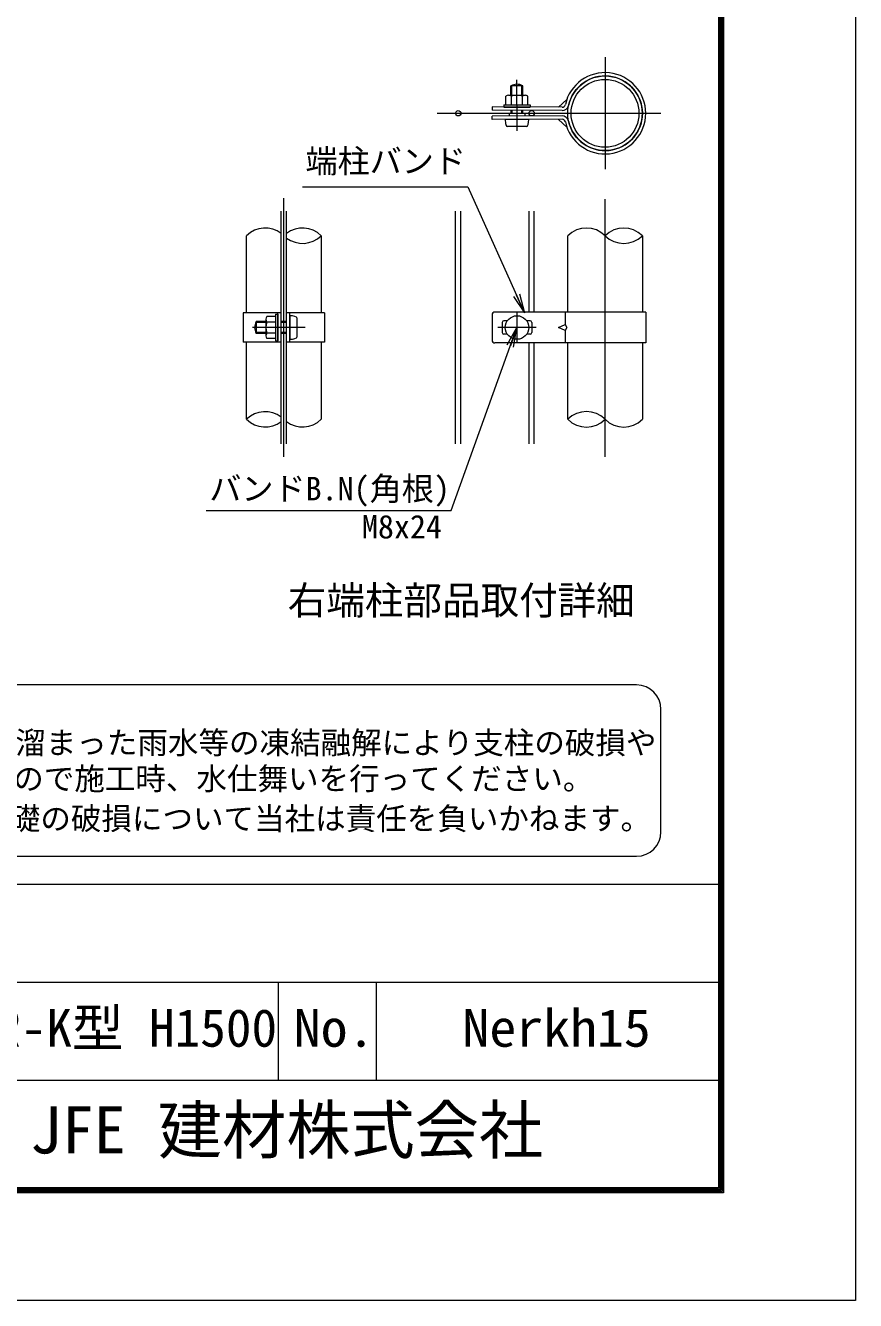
# Model space of a CAD drawing. Units: millimetres, scale not verified. Extents: x -4200 to 4200, y -2970 to 2970.
# Drawn here: x 2504 to 4200, y -2970 to -366 of the extents above; entities that cross this region are included whole.
import ezdxf
from ezdxf.enums import TextEntityAlignment as Align

# ---------------------------------------------------------------- set-up
doc = ezdxf.new("R2010")
doc.units = ezdxf.units.MM
doc.header["$LTSCALE"] = 20
doc.linetypes.add('USER1', pattern=[50.8, 31.75, -6.35, 6.35, -6.35])
for name, color, linetype, lineweight in [('0-0_D-TTL-TXT', 7, 'Continuous', 18), ('0-2_D-STR-DIM', 7, 'Continuous', 9), ('0-3_0', 7, 'Continuous', 9), ('0-6_D-STR1', 1, 'Continuous', 18), ('0-8_D-BMK', 2, 'USER1', 13), ('0-9_D-STR2', 7, 'Continuous', 9), ('0-B_D-STR3', 3, 'Continuous', 13), ('0-C_D-STR-TXT', 7, 'Continuous', 9), ('0-F_D-TTL', 7, 'Continuous', 9)]:
    doc.layers.add(name, color=color, linetype=linetype, lineweight=lineweight)
doc.styles.add('ＭＳ ゴシック', font='')
doc.styles.get('ＭＳ ゴシック').set_extended_font_data('MS Gothic')

# ---------------------------------------------------------------- blocks, each defined once
blk = doc.blocks.new('_Open')
at = {"layer": '0-3_0'}
blk.add_line((-20, 3.33), (0, 0), dxfattribs=at)
blk.add_lwpolyline([(-20, -3.33), (0, 0), (-20, 0)], dxfattribs=at)

msp = doc.modelspace()

# ---------------------------------------------------------------- linework, layer by layer
at = {"layer": '0-0_D-TTL-TXT', "color": 2}
for p, q in [((3752.43, -1712.7), (1306.88, -1712.7)), ((3802.43, -2012.7), (3802.43, -1762.7)), ((1306.88, -2062.7), (3752.43, -2062.7))]:
    msp.add_line(p, q, dxfattribs=at)
for centre, start, end in [((3752.43, -1762.7), 0, 90), ((3752.43, -2012.7), 270, 0)]:
    msp.add_arc(centre, 50, start, end, dxfattribs=at)
at = {"layer": '0-2_D-STR-DIM'}
for centre, start, end in [((2993.62, -833.67), 52.7739, 134.81854), ((3069.82, -833.67), 45.18146, 127.2261), ((3650.04, -833.67), 45.18146, 134.81854), ((3726.24, -833.67), 45.18146, 134.81854), ((3069.82, -756.99), 232.7739, 314.81854), ((3726.24, -756.99), 225.18146, 314.81854), ((2993.62, -1208.67), 52.7739, 134.81854), ((2993.62, -1131.99), 225.18146, 307.2261), ((3069.82, -1131.99), 232.7739, 314.81854), ((3650.04, -1208.67), 45.18146, 134.81854), ((3650.04, -1131.99), 225.18146, 314.81854), ((3726.24, -1131.99), 225.18146, 314.81854)]:
    msp.add_arc(centre, 54.05, start, end, dxfattribs=at)
at = {"layer": '0-6_D-STR1'}
for p, q in [((2955.52, -952.83), (2955.52, -795.33)), ((3107.92, -795.33), (3107.92, -952.83)), ((3611.94, -951.33), (3611.94, -795.33)), ((3764.34, -795.33), (3764.34, -951.33)), ((2955.52, -1170.33), (2955.52, -1012.83)), ((3107.92, -1012.83), (3107.92, -1170.33)), ((3611.94, -1170.33), (3611.94, -1014.33)), ((3764.34, -1014.33), (3764.34, -1170.33))]:
    msp.add_line(p, q, dxfattribs=at)
for radius in [76.2, 69.3]:
    msp.add_circle((3688.14, -545.33), radius, dxfattribs=at)
at = {"layer": '0-8_D-BMK'}
for p, q in [((3688.14, -431.03), (3688.14, -659.63)), ((3508.25, -581.12), (3507.74, -476.65)), ((3345.24, -545.33), (3802.44, -545.33)), ((3031.72, -1247.02), (3031.72, -718.65)), ((3688.14, -1247.02), (3688.14, -720.52)), ((3508.14, -952.83), (3508.14, -1012.83)), ((3074.98, -982.83), (2967.76, -982.83)), ((3547.14, -982.83), (3469.14, -982.83))]:
    msp.add_line(p, q, dxfattribs=at)
at = {"layer": '0-9_D-STR2'}
for p, q in [((3026.32, -1220.33), (3026.32, -745.33)), ((3037.12, -1220.33), (3037.12, -745.33)), ((3382.74, -1220.33), (3382.74, -745.33)), ((3393.54, -1220.33), (3393.54, -745.33)), ((3532.74, -951.33), (3532.74, -745.33)), ((3543.54, -951.33), (3543.54, -745.33)), ((3532.74, -1220.33), (3532.74, -1014.33)), ((3543.54, -1220.33), (3543.54, -1014.33))]:
    msp.add_line(p, q, dxfattribs=at)
for centre in [(3388.14, -545.33), (3538.14, -545.33)]:
    msp.add_circle(centre, 5.4, dxfattribs=at)
at = {"layer": '0-B_D-STR3'}
for p, q in [((3519.8, -489.02), (3495.8, -489.14)), ((3495.87, -508.28), (3495.8, -489.14)), ((3497.91, -508.28), (3497.83, -488.16)), ((3517.84, -508.28), (3517.77, -488.06)), ((3519.87, -508.28), (3519.8, -489.02)), ((3485.51, -527.78), (3485.51, -510.38)), ((3490.68, -508.28), (3525.31, -508.28)), ((3496.76, -527.78), (3496.76, -510.38)), ((3519.26, -527.78), (3519.26, -510.38)), ((3530.51, -527.78), (3530.51, -510.38)), ((3609.92, -517.27), (3593.28, -532.99)), ((3457.14, -532.34), (3457.14, -539.24)), ((3600.14, -539.93), (3457.14, -539.24)), ((3600.18, -533.03), (3457.17, -532.34)), ((3481.01, -527.78), (3481.01, -532.58)), ((3481.01, -532.58), (3535.01, -532.58)), ((3485.51, -527.78), (3530.51, -527.78)), ((3524.03, -546), (3492.12, -546.16)), ((3492.12, -546.16), (3492.15, -551.26)), ((3496.08, -546.14), (3496.05, -539.42)), ((3498.11, -546.13), (3498.08, -539.43)), ((3518.05, -546.03), (3518.02, -539.53)), ((3520.08, -546.02), (3520.05, -539.54)), ((3524.03, -546), (3524.06, -551.1)), ((3600.14, -550.73), (3457.14, -551.43)), ((3457.14, -558.33), (3457.14, -551.43)), ((3600.18, -557.63), (3457.17, -558.32)), ((3532.14, -557.96), (3484.14, -558.19)), ((3527.71, -572.38), (3488.71, -572.57)), ((3609.92, -573.39), (3593.28, -557.67)), ((3026.32, -952.83), (2948.62, -952.83)), ((2948.62, -952.83), (2948.62, -1012.83)), ((3014.62, -960.33), (2997.22, -960.33)), ((3014.62, -955.83), (3019.42, -955.83)), ((3014.62, -960.33), (3014.62, -1005.33)), ((3019.42, -1012.83), (3019.42, -952.83)), ((3019.42, -955.83), (3019.42, -1009.83)), ((3026.32, -1012.83), (3026.32, -952.83)), ((3114.82, -952.83), (3037.12, -952.83)), ((3037.12, -1012.83), (3037.12, -952.83)), ((3044.02, -1012.83), (3044.02, -952.83)), ((3044.02, -958.83), (3044.02, -1006.83)), ((3058.42, -963.33), (3058.42, -1002.33)), ((3114.82, -952.83), (3114.82, -1012.83)), ((3457.17, -957.33), (3457.17, -1008.33)), ((3771.24, -951.33), (3463.17, -951.33)), ((3606.43, -951.33), (3606.43, -976.83)), ((3771.24, -951.33), (3771.24, -1014.33)), ((2995.12, -972.86), (2974.05, -972.86)), ((2995.12, -970.83), (2975.02, -970.83)), ((2975.02, -970.83), (2975.02, -994.83)), ((2995.12, -965.5), (2995.12, -1000.13)), ((3014.62, -971.58), (2997.22, -971.58)), ((3037.12, -970.83), (3026.32, -970.83)), ((3037.12, -972.86), (3026.32, -972.86)), ((3478.14, -972.33), (3478.14, -993.33)), ((3488.29, -969.33), (3481.14, -969.33)), ((3535.14, -969.33), (3527.98, -969.33)), ((3538.14, -972.33), (3538.14, -993.33)), ((3606.43, -988.83), (3606.43, -1014.33)), ((3026.32, -1012.83), (2948.62, -1012.83)), ((2995.12, -992.8), (2974.05, -992.8)), ((2995.12, -994.83), (2975.02, -994.83)), ((3014.62, -994.08), (2997.22, -994.08)), ((3014.62, -1005.33), (2997.22, -1005.33)), ((3037.12, -992.8), (3026.32, -992.8)), ((3037.12, -994.83), (3026.32, -994.83)), ((3114.82, -1012.83), (3037.12, -1012.83)), ((3771.24, -1014.33), (3463.17, -1014.33)), ((3488.29, -996.33), (3481.14, -996.33)), ((3535.14, -996.33), (3527.98, -996.33))]:
    msp.add_line(p, q, dxfattribs=at)
for points in [[(3481.01, -527.78), (3535.01, -527.78), (3535.01, -532.58)], [(3014.62, -955.83), (3014.62, -1009.83), (3019.42, -1009.83)]]:
    msp.add_lwpolyline(points, dxfattribs=at)
msp.add_lwpolyline([(3593.28, -982.83), (3606.43, -976.83), (3609.92, -982.83), (3606.43, -988.83)], close=True, dxfattribs=at)
msp.add_circle((3508.14, -982.83), 24, dxfattribs=at)
for centre, radius, start, end in [((3688.14, -545.33), 83.1, 192.31982, 167.68018), ((3507.91, -511.58), 25.5, 62.20431, 118.34928), ((3688.14, -545.33), 76.2, 192.31982, 167.68018), ((3491.14, -516.82), 8.55, 48.83491, 131.16509), ((3508.01, -539.47), 31.18, 68.85295, 111.14705), ((3524.89, -516.82), 8.55, 48.86505, 131.13495), ((3600.21, -526.13), 13.8, 269.72321, 347.68018), ((3600.21, -526.13), 6.9, 269.72321, 347.68018), ((3600.21, -564.53), 13.8, 12.31982, 90.27679), ((3600.21, -564.53), 6.9, 12.31982, 90.27679), ((3003.65, -965.96), 8.55, 138.83491, 221.16509), ((3463.17, -957.33), 6, 90, 180), ((2997.52, -982.83), 25.5, 151.92751, 208.07249), ((3026.3, -982.83), 31.18, 158.85295, 201.14705), ((3481.14, -972.33), 3, 90, 180), ((3535.14, -972.33), 3, 0, 90), ((3003.66, -999.71), 8.55, 138.86505, 221.13495), ((3463.17, -1008.33), 6, 180, 270), ((3481.14, -993.33), 3, 180, 270), ((3535.14, -993.33), 3, 270, 0)]:
    msp.add_arc(centre, radius, start, end, dxfattribs=at)
for centre, major_axis, start_param, end_param in [((3488.64, -558.17), (-0.07, 14.4), 1.5707963, 3.1415927), ((3527.64, -557.98), (-0.07, 14.4), 3.1415927, 4.712389), ((3044.02, -963.33), (-14.4, 0), 3.1415927, 4.712389), ((3044.02, -1002.33), (-14.4, 0), 1.5707963, 3.1415927)]:
    msp.add_ellipse(centre, major_axis=major_axis, ratio=0.3125, start_param=start_param, end_param=end_param, dxfattribs=at)
at = {"layer": '0-C_D-STR-TXT'}
for points in [[(3069.68, -695.52), (3407.69, -695.52), (3522.65, -951.22)], [(2873.24, -1356.35), (3373.38, -1356.35), (3507.46, -984.71)]]:
    msp.add_lwpolyline(points, dxfattribs=at)
at = {"layer": '0-F_D-TTL'}
for p, q in [((2120, -2120), (3920, -2120)), ((2120, -2320), (3920, -2320)), ((3020, -2320), (3020, -2520)), ((3220, -2320), (3220, -2520)), ((2120, -2520), (3920, -2520))]:
    msp.add_line(p, q, dxfattribs=at)
at = {"layer": '0-F_D-TTL', "color": 2, "lineweight": 18}
msp.add_lwpolyline([(-4200, 2970), (4200, 2970), (4200, -2970), (-4200, -2970)], close=True, dxfattribs=at)
at = {"layer": '0-F_D-TTL'}
for points in [[(-3930, 2750), (3930, 2750), (3930, -2750), (-3930, -2750)], [(-3927.5, 2747.5), (3927.5, 2747.5), (3927.5, -2747.5), (-3927.5, -2747.5)], [(-3925, 2745), (3925, 2745), (3925, -2745), (-3925, -2745)], [(-3922.5, 2742.5), (3922.5, 2742.5), (3922.5, -2742.5), (-3922.5, -2742.5)], [(-3920, 2740), (3920, 2740), (3920, -2740), (-3920, -2740)]]:
    msp.add_lwpolyline(points, close=True, dxfattribs=at)

# ---------------------------------------------------------------- block references
at = {"layer": '0-C_D-STR-TXT', "xscale": 2, "yscale": 2}
for p, rotation in [((3523.47, -953.04), 294.20842), ((3508.14, -982.83), 70.16161)]:
    msp.add_blockref('_Open', p, dxfattribs=dict(at, rotation=rotation))

# ---------------------------------------------------------------- texts
at = {"layer": '0-0_D-TTL-TXT', "style": 'ＭＳ ゴシック'}
for s, height, p in [('右端柱部品取付詳細', 57.77, (3039.66, -1586.25)), ('凍結の恐れがある場所への設置は、内部に溜まった雨水等の凍結融解により支柱の破損や', 45.75, (1297.06, -1867.37)), ('コンクリート基礎の破損の恐れがありますので施工時、水仕舞いを行ってください。', 45.75, (1292.95, -1940.8)), ('施工による水仕舞い不備で起こる支柱・基礎の破損について当社は責任を負いかねます。 ', 45.75, (1285.96, -2022.29)), ('NER-K型 H1500', 76.97, (2336.93, -2474.8)), ('JFE 建材株式会社', 96.21, (2512.38, -2698.5))]:
    msp.add_text(s, height=height, dxfattribs=at).set_placement(p, align=Align.BOTTOM_LEFT)
at = {"layer": '0-0_D-TTL-TXT', "style": 'ＭＳ ゴシック', "width": 1.05}
for s, p in [('No.', (3052, -2474.8)), ('Nerkh15', (3396.67, -2474.8))]:
    msp.add_text(s, height=76.98, dxfattribs=at).set_placement(p, align=Align.BOTTOM_LEFT)
at = {"layer": '0-C_D-STR-TXT', "style": 'ＭＳ ゴシック'}
for s, p in [('端柱バンド', (3075.88, -681.41)), ('バンドB.N(角根)', (2879.36, -1350.33)), ('M8x24', (3191.23, -1428.07))]:
    msp.add_text(s, height=48.09, dxfattribs=at).set_placement(p, align=Align.BOTTOM_LEFT)

doc.saveas('drawing.dxf')
